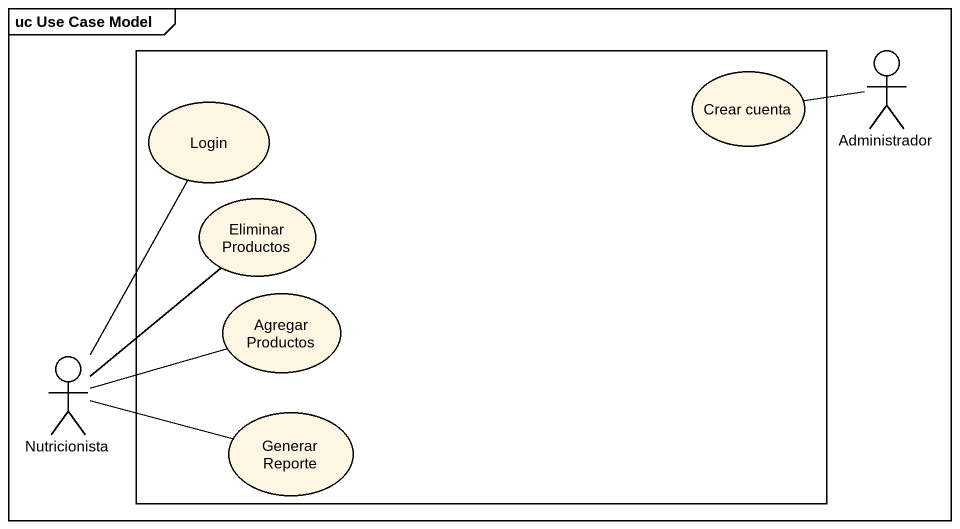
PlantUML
@startuml
mainframe uc Use Case Model
rectangle " " as rectangle1 {
  usecase "Crear cuenta" as Crear_cuenta
  usecase Login
  usecase "Eliminar Productos" as Eliminar_Productos
  usecase "Agregar Productos" as Agregar_Productos
  usecase "Generar Reporte" as Generar_Reporte
}
actor Administrador
actor Nutricionista
Crear_cuenta -right- Administrador
Login -- Nutricionista
Eliminar_Productos -- Nutricionista
Agregar_Productos -left- Nutricionista
Generar_Reporte -left- Nutricionista
@enduml
